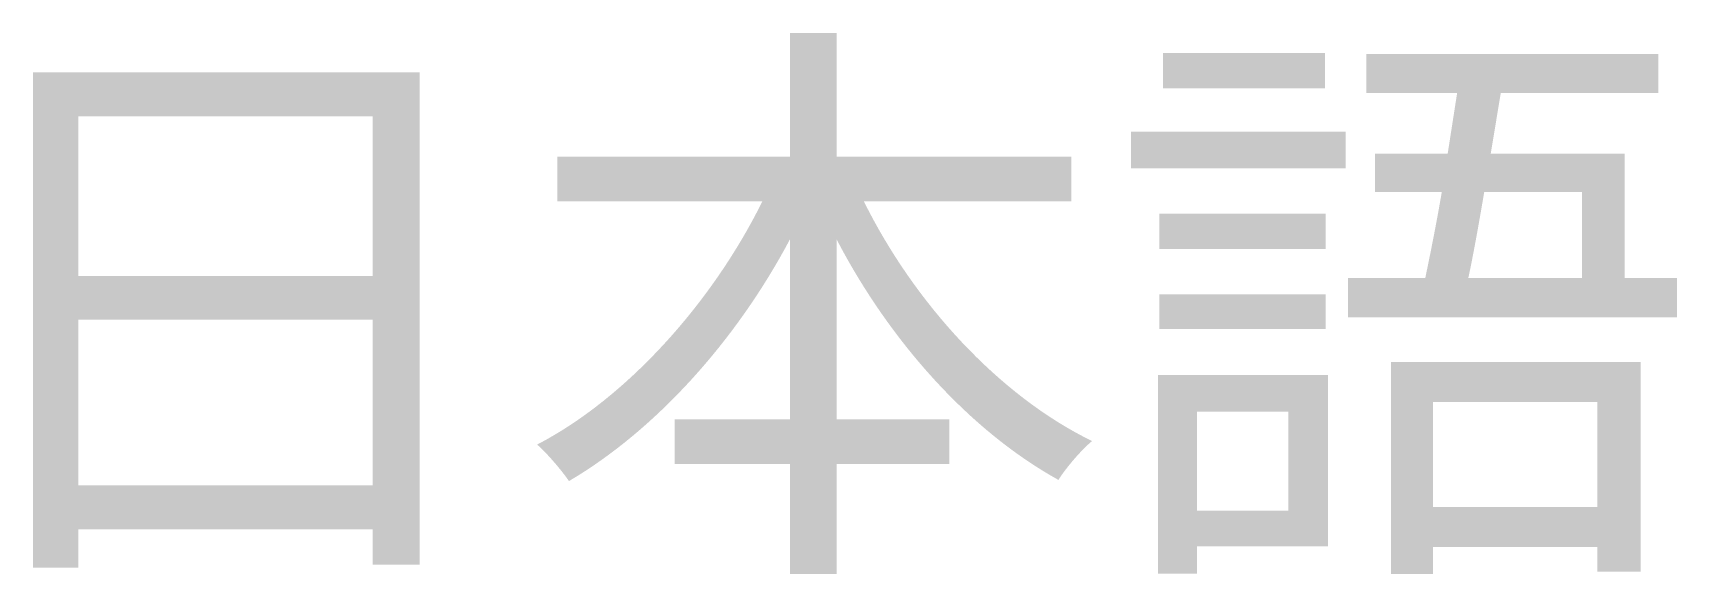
# Model space of a CAD drawing. Header units: millimetres. Extents: x 0.8 to 14.2, y -0.4 to 4.
import ezdxf

# ---------------------------------------------------------------- set-up
doc = ezdxf.new("R2010")
doc.units = ezdxf.units.MM
doc.layers.get('0').update_dxf_attribs({"linetype": 'CONTINUOUS'})
doc.styles.add('ＭＳ 明朝', font='msmincho.ttc')

msp = doc.modelspace()

# ---------------------------------------------------------------- texts
at = {"style": 'ＭＳ 明朝'}
msp.add_text('日本語', height=3.5, dxfattribs=at).set_placement((0, 0))

doc.saveas('drawing.dxf')
